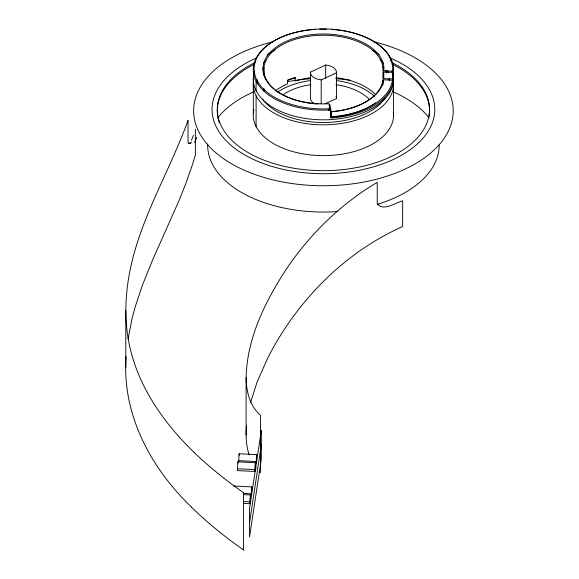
<?xml version="1.0" encoding="UTF-8"?>
<svg xmlns="http://www.w3.org/2000/svg" width="579" height="579" viewBox="0 0 579 579"><rect width="100%" height="100%" fill="white"/><g stroke="black" fill="none" stroke-linecap="round" stroke-linejoin="round"><path stroke-width="0.87" d="M246.111 434.959L246.111 377.674C246.922 338.382 265.102 301.782 286.106 269.452C309.743 234.336 340.72 203.946 377.24 182.371L377.24 202.418A7.071 4.053 -60.4 0 0 377.407 203.815C383.24 211.726 395.479 202.766 402.666 200.775L402.666 226.548C350.831 249.607 307.862 290.282 278.564 338.549A671.987 387.966 0 0 0 267.266 359.016L257.076 382.154L250.591 402.456M255.136 470.749L254.926 471.458L237.441 470.568L237.853 461.861L255.39 462.708L255.165 470.561M238.599 462.31L239.12 453.748L256.613 454.638L256.388 462.491M250.164 503.462L249.911 500.118L250.483 494.98L250.273 502.84M251.467 494.958L251.257 495.667L251.706 486.91L251.496 494.77M254.926 471.458L255.397 462.715M256.359 462.679L256.15 463.388L256.598 454.631M126.142 356.664C121.619 413.985 150.989 468.418 191.511 507.11L191.678 507.276M246.48 425.934C245.706 435.589 246.068 445.533 249.129 454.79M382.857 80.467L382.849 80.488A59.63 34.429 0 0 1 330.587 111.848M237.694 469.678L237.506 470.532M249.542 522.627L261.31 444.954M128.104 338.773L132.2 317.951L135.529 305.755L142.47 285.071L152.827 259.479L179.179 200.211L186.192 182.609L192.525 164.393L195.369 154.998L195.369 129.226M193.458 135.269L191.454 140.284M190.173 142.564L189.55 143.288M234.184 486.071L251.72 486.917M315.012 103.974A13.042 7.534 0 0 1 310.416 97.916L310.416 72.143L325.673 65.014A13.042 7.534 0 0 1 336.486 72.744M310.416 72.143A13.042 7.534 0 0 0 321.2 79.866L336.508 72.744L336.508 98.517L325.232 103.771M238.519 460.645L255.99 461.528M237.296 468.715L254.767 469.598M243.238 493.409L251.098 493.807M243.759 501.573L249.875 501.877M243.904 503.419L250.019 503.73M243.484 494.625L250.497 494.987M239.12 453.748L239.279 455.347M237.897 461.818L238.049 462.954M234.234 486.027L234.357 486.599M259.218 471.407L260.528 472.573L260.528 415.295C249.766 406.074 246.249 391.303 246.111 377.674M194.291 452.539C162.467 421.953 135.978 383.493 128.299 339.308C122.234 304.793 128.031 269.322 139.365 236.5C153.008 196.73 173.809 159.905 188.023 120.352L188.023 140.407A6.116 1.013 -83.2 0 0 188.081 141.768L188.284 142.832A10.408 1.708 -83.5 0 0 188.515 143.303M256.229 468.216L255.136 466.833M330.283 113.491L330.747 116.003L330.747 109.417L329.82 104.386L329.82 110.148M393.517 85.931L393.517 116.741M390.738 58.247L390.738 60.882M386.866 70.24L386.866 72.744M382.914 85.178L382.965 71.507A59.63 34.429 0 0 0 327.338 35.297A59.63 34.429 0 0 0 263.966 66.983A59.63 34.429 0 0 0 318.11 103.938M328.865 108.874L328.865 110.517M325.673 65.014L325.673 78.346M321.2 79.866L321.2 103.865M263.93 67.287L263.93 75.27M263.93 88.573L263.93 91.229M256.099 81.053L256.099 90.715M256.099 95.73L256.099 126.54M253.32 82.725L253.32 113.535M243.542 492.765L243.542 550.05M125.795 310.51L125.795 367.795M196.817 137.187A134.856 31.823 86.7 0 1 194.566 142.369M191.475 142.144A52.255 9.394 -87.4 0 1 190.158 143.816M189.536 143.44A18.904 3.112 -84.7 0 1 188.522 143.208M243.614 492.736A587.171 338.997 0 0 1 194.204 452.568M243.629 550.007A583.733 337.014 0 0 1 191.577 507.313M276.067 90.389A59.63 34.429 0 0 1 287.597 83.796L287.597 80.22A59.63 34.429 0 0 1 295.087 77.448L295.087 81.024A59.63 34.429 0 0 1 310.677 77.687M335.936 77.658A59.63 34.429 0 0 1 375.163 94.211M389.725 57.748A111.371 64.298 0 0 1 406.234 152.4A111.371 64.298 0 0 1 241.457 152.943A111.371 64.298 0 0 1 256.092 58.19M392.215 62.764A106.109 61.265 0 0 1 400.183 151.705A106.109 61.265 0 0 1 245.93 151.257A106.109 61.265 0 0 1 255.433 62.373M439.171 144.764A115.757 66.831 0 0 1 377.32 204.351M337.926 211.516A115.757 66.831 0 0 1 207.68 144.012M217.704 117.986A115.757 66.831 0 0 1 253.732 91.844M287.517 81.675A115.757 66.831 0 0 1 310.691 78.78M335.777 78.758A115.757 66.831 0 0 1 350.802 80.271M393.134 91.858A115.757 66.831 0 0 1 429.025 117.841M277.638 92.126A59.63 34.429 0 0 1 310.351 80.597M336.486 80.597A59.63 34.429 0 0 1 374.418 96.338M283.022 94.724A52.617 30.376 0 0 1 310.894 84.679M335.943 84.679A52.617 30.376 0 0 1 369.424 99.443M373.26 41.652A129.79 74.93 0 0 1 426.347 156.482A129.79 74.93 0 0 1 220.49 156.482A129.79 74.93 0 0 1 273.577 41.652M219.289 122.625A106.109 61.265 0 0 1 218.03 117.95M217.747 116.379A106.109 61.265 0 0 1 254.622 64.197M392.215 64.197A106.109 61.265 0 0 1 429.097 116.379M375.474 102.852A66.122 38.178 0 0 1 330.204 117.291M257.778 83.926A66.122 38.178 0 0 1 257.3 79.75M263.742 62.872A66.122 38.178 0 0 1 265.978 60.404M380.092 59.651A66.122 38.178 0 0 1 383.479 63.35M388.053 71.268A66.122 38.178 0 0 1 388.523 72.636M389.515 78.179A66.122 38.178 0 0 1 389.537 79.576M385.013 98.206A66.122 38.178 0 0 1 324.175 122.502A66.122 38.178 0 0 1 262.388 99.016M257.322 83.369A66.122 38.178 0 0 1 257.423 81.972M262.743 69.154A66.122 38.178 0 0 1 263.742 67.888M382.429 67.106A66.122 38.178 0 0 1 383.479 68.358M385.339 70.935A66.122 38.178 0 0 1 386.519 72.911M388.9 79.026A66.122 38.178 0 0 1 389.189 80.409M315.374 29.413A70.153 40.501 0 0 0 253.689 74.119A70.153 40.501 0 0 0 330.855 109.923L330.855 117.942A70.153 40.501 0 0 0 393.416 80.416L393.416 72.397A70.153 40.501 0 0 0 331.572 29.42M319.63 29.203A70.153 40.501 0 0 1 326.462 29.182M391.997 70.776A70.153 40.501 0 0 1 324.218 119.817A70.153 40.501 0 0 1 254.521 71.687M266.948 55.28A70.153 40.501 0 0 1 275.076 49.968M372.456 50.351A70.153 40.501 0 0 1 379.238 54.781M392.895 78.701A70.153 40.501 0 0 1 323.581 124.832A70.153 40.501 0 0 1 253.899 78.889M393.423 112.456A70.153 40.501 0 0 1 321.019 155.613A70.153 40.501 0 0 1 253.899 109.699M287.285 80.416A70.153 40.501 0 0 1 295.637 77.941M336.037 96.259A13.042 7.534 0 0 1 336.486 98.517M261.31 430.631L249.542 508.304L249.542 536.943L261.31 459.27L261.31 430.631M392.591 71.166L383.841 70.819A60.513 34.935 0 0 0 323.755 33.995A60.513 34.935 0 0 0 262.967 70.435A60.513 34.935 0 0 0 328.944 103.721L329.871 108.758A69.277 39.994 0 0 1 254.21 70.674A69.277 39.994 0 0 1 323.849 28.936A69.277 39.994 0 0 1 392.591 71.166M392.533 72.389L383.783 72.042L383.783 78.628L392.533 78.976L392.533 72.389M392.468 80.199L383.718 79.851A60.505 34.935 0 0 1 330.689 111.631L331.615 116.668A69.277 39.994 0 0 0 392.468 80.199"/></g></svg>
